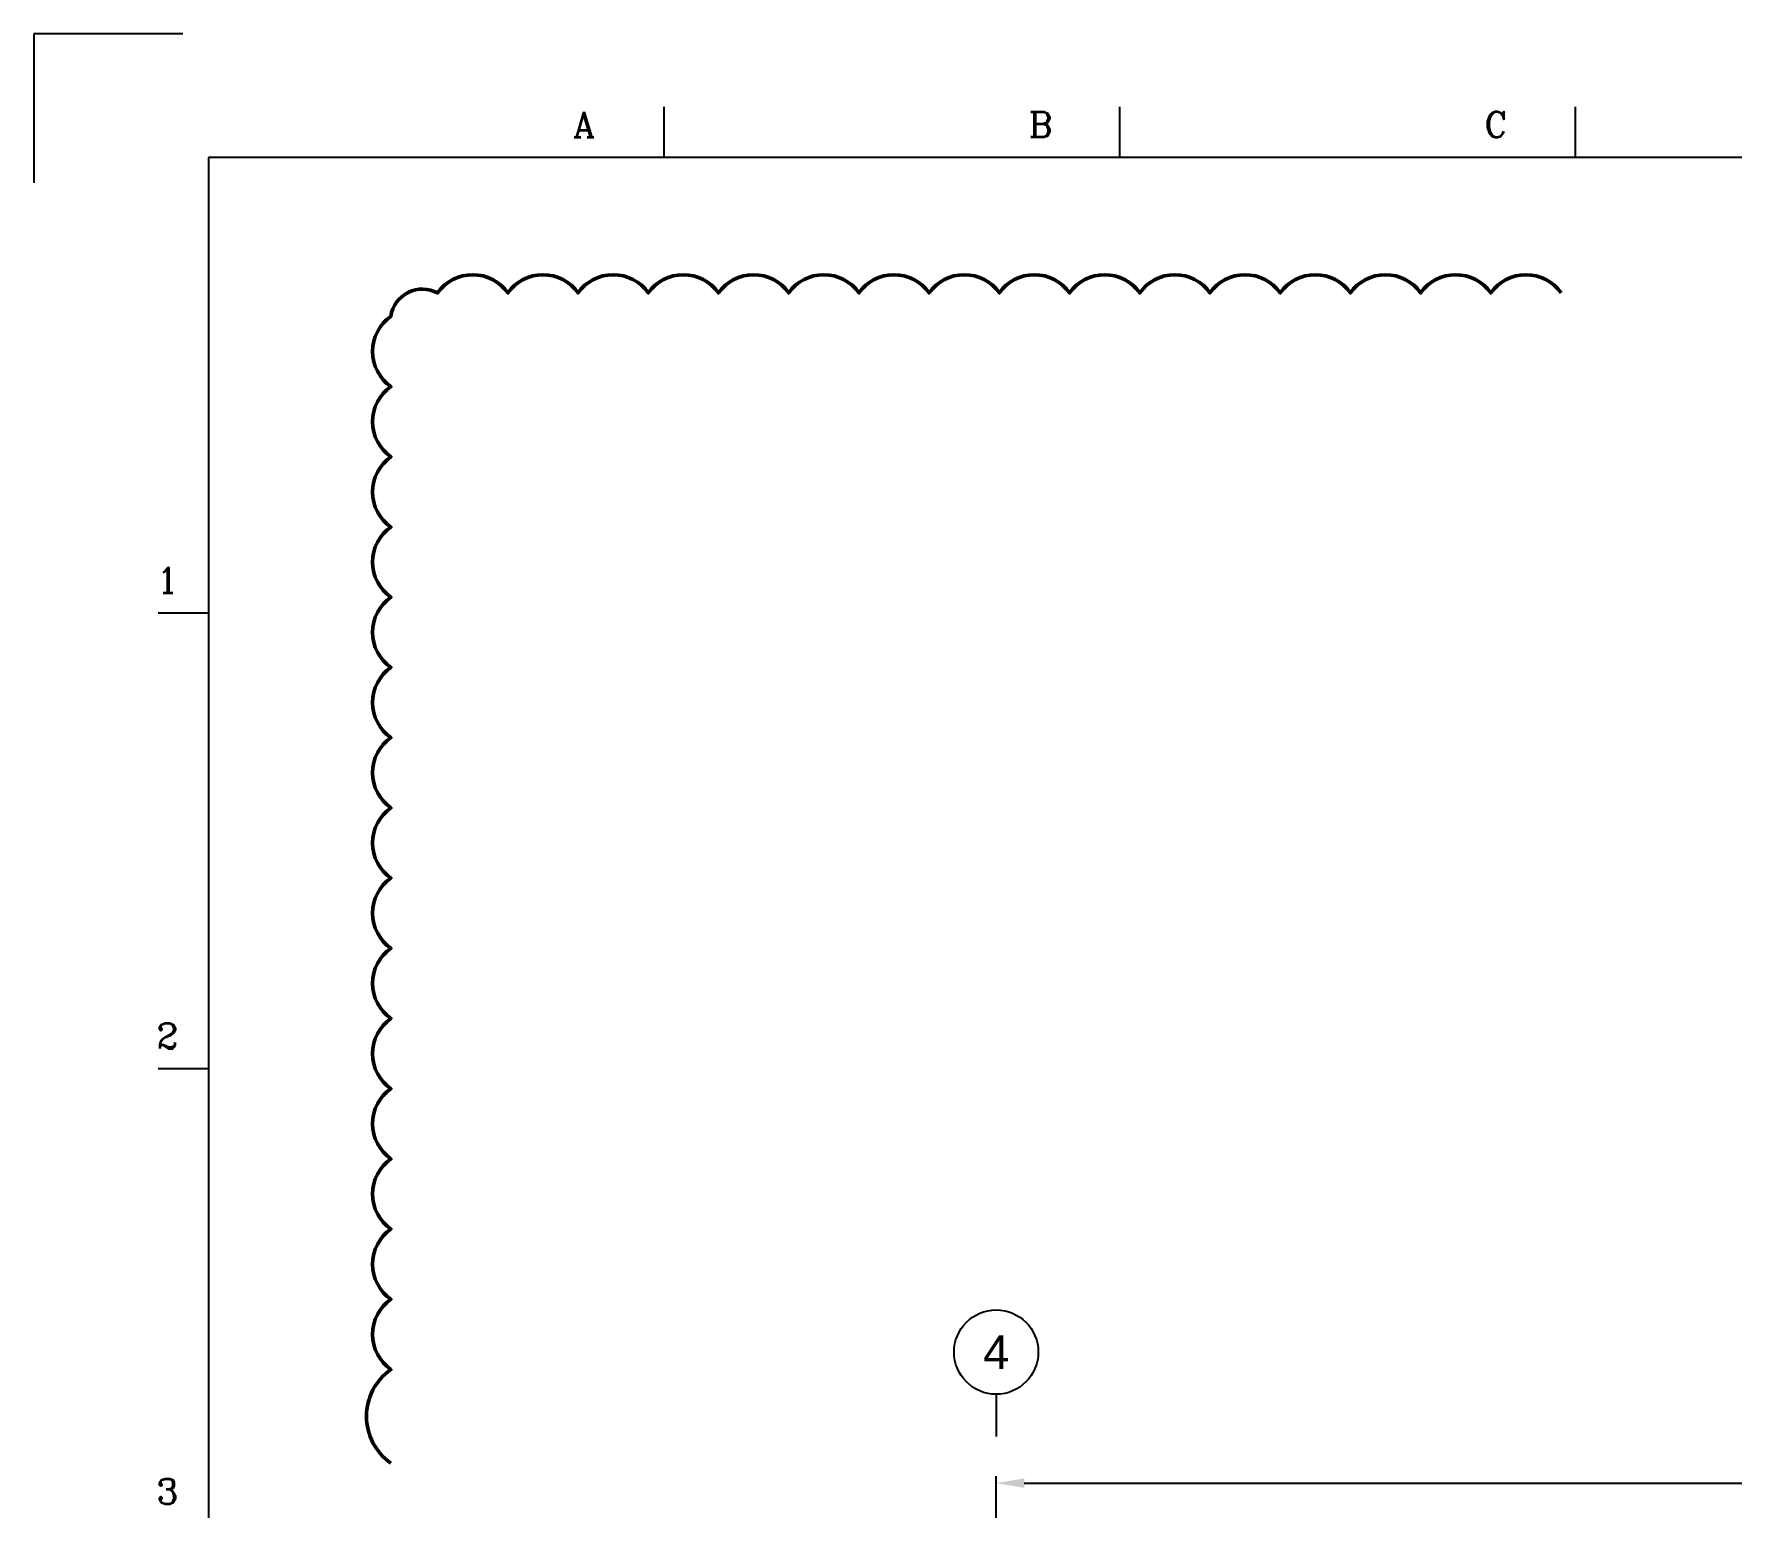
# Model space of a CAD drawing. Header units: millimetres. Extents: x 66027 to 360317, y -114806 to -64032.
# Drawn here: x 66027 to 80530, y -76621 to -64032 of the extents above; entities that cross this region are included whole.
import ezdxf
from ezdxf.enums import TextEntityAlignment as Align

# ---------------------------------------------------------------- set-up
doc = ezdxf.new("R2010")
doc.units = ezdxf.units.MM
doc.header["$LTSCALE"] = 140
doc.layers.get('Defpoints').update_dxf_attribs({"color": 175})
for name, color, linetype in [('1', 7, 'Continuous'), ('DIM', 1, 'Continuous'), ('DIM-SCALE', 7, 'Continuous'), ('TAN-TIT', 30, 'Continuous'), ('TEXT', 3, 'Continuous')]:
    doc.layers.add(name, color=color, linetype=linetype)
doc.layers.add('C_REV', color=4, linetype='Continuous', lineweight=50)
doc.styles.add('Arial', font='arial.ttf')
doc.styles.add('COM', font='COMPLEX', dxfattribs={"height": 5})
doc.dimstyles.new('일반도면_0050', dxfattribs={"dimtxt": 200, "dimasz": 200, "dimexe": 50, "dimexo": 250, "dimgap": 75, "dimtad": 1, "dimdec": 0, "dimzin": 0, "dimdsep": 46, "dimtxsty": 'Arial', "dimcen": -250, "dimclrd": 7, "dimclre": 7, "dimclrt": 2, "dimadec": 0, "dimazin": 0, "dimtfac": 1, "dimtdec": 0, "dimtix": 1, "dimtmove": 2, "dimatfit": 3, "dimfxl": 1, "dimtolj": 1, "dimtzin": 0, "dimarcsym": 0})

# ---------------------------------------------------------------- blocks, each defined once
blk = doc.blocks.new('BORDER')
at = {"layer": 'TAN-TIT', "linetype": 'Continuous'}
for p, q in [((4241, 168200), (0, 168200)), ((0, 168200), (0, 163959))]:
    blk.add_line(p, q, dxfattribs=at)
at = {"layer": 'TAN-TIT'}
for p, q in [((17955, 164680), (17955, 166122)), ((30934, 164680), (30934, 166122)), ((43912, 164680), (43912, 166122)), ((4977, 164680), (4977, 3520)), ((232823, 164680), (4977, 164680)), ((4977, 151701), (3534, 151701)), ((4977, 138723), (3534, 138723))]:
    blk.add_line(p, q, dxfattribs=at)
at = {"layer": 'TAN-TIT', "style": 'COM'}
for s, p in [('A', (15359, 165257)), ('B', (28338, 165257)), ('C', (41317, 165257))]:
    blk.add_text(s, height=721, dxfattribs=at).set_placement(p)
for s, p in [('1', (4111, 152278)), ('1', (4111, 152278)), ('2', (4111, 139300)), ('3', (4111, 126321))]:
    blk.add_text(s, height=721, dxfattribs=at).set_placement(p, align=Align.RIGHT)
blk = doc.blocks.new('*D159')
at = {"layer": 'Defpoints', "color": 0}
for p in [(89250, -76417), (74250, -79517), (89250, -79517)]:
    blk.add_point(p, dxfattribs=at)
at = {"layer": 'DIM-SCALE', "color": 7, "lineweight": -2}
for p, q in [((74250, -79217), (74250, -76357)), ((74490, -76417), (89010, -76417)), ((89250, -79217), (89250, -76357))]:
    blk.add_line(p, q, dxfattribs=at)
at = {"layer": 'DIM-SCALE', "color": 7}
for points in [[(74490, -76377), (74490, -76457), (74250, -76417)], [(89010, -76377), (89010, -76457), (89250, -76417)]]:
    blk.add_solid(points, dxfattribs=at)
at = {"layer": 'DIM-SCALE', "color": 2, "insert": (81750, -76205), "char_height": 240, "attachment_point": 5, "style": 'Arial'}
blk.add_mtext('\\A1;15000', dxfattribs=at)

msp = doc.modelspace()

# ---------------------------------------------------------------- linework, layer by layer
at = {"layer": 'C_REV'}
msp.add_lwpolyline([(79077.3, -66245.9, 0.5205671), (78477.3, -66245.9, 0.5205671), (77877.3, -66245.9, 0.5205671), (77277.3, -66245.9, 0.5205671), (76677.3, -66245.9, 0.5205671), (76077.3, -66245.9, 0.5205671), (75477.3, -66245.9, 0.5205671), (74877.3, -66245.9, 0.5205671), (74277.3, -66245.9, 0.5205671), (73677.3, -66245.9, 0.5205671), (73077.3, -66245.9, 0.5205671), (72477.3, -66245.9, 0.5205671), (71877.3, -66245.9, 0.5205671), (71277.3, -66245.9, 0.5205671), (70677.3, -66245.9, 0.5205671), (70077.3, -66245.9, 0.5205671), (69477.3, -66245.9, 0.5205671), (69077.3, -66445.9, 0.5205671), (69077.3, -67045.9, 0.5205671), (69077.3, -67645.9, 0.5205671), (69077.3, -68245.9, 0.5205671), (69077.3, -68845.9, 0.5205671), (69077.3, -69445.9, 0.5205671), (69077.3, -70045.9, 0.5205671), (69077.3, -70645.9, 0.5205671), (69077.3, -71245.9, 0.5205671), (69077.3, -71845.9, 0.5205671), (69077.3, -72445.9, 0.5205671), (69077.3, -73045.9, 0.5205671), (69077.3, -73645.9, 0.5205671), (69077.3, -74245.9, 0.5205671), (69077.3, -74845.9, 0.5205671), (69077.3, -75445.9, 0.5205671), (69077.3, -76245.9, 0.5205671)], format="xyb", dxfattribs=at)
at = {"layer": 'DIM'}
msp.add_line((74250.3, -75657.2), (74250.3, -76017.2), dxfattribs=at)
msp.add_circle((74250.3, -75297.2), 360, dxfattribs=at)

# ---------------------------------------------------------------- block references
at = {"layer": '1', "xscale": 0.3, "yscale": 0.3, "zscale": 0.3}
msp.add_blockref('BORDER', (66027.4, -114492.2), dxfattribs=at)

# ---------------------------------------------------------------- texts
at = {"layer": 'TEXT', "color": 3, "linetype": 'Continuous', "style": 'Arial'}
msp.add_text('4', height=288, dxfattribs=at).set_placement((74250.3, -75297.2), align=Align.MIDDLE)

# ---------------------------------------------------------------- dimensions: what is measured, and where the dimension line sits
at = {"layer": 'DIM-SCALE'}
dim = msp.add_linear_dim(base=(89250.3, -76417.2), p1=(74250.3, -79517.1), p2=(89250.3, -79517.1), dimstyle='일반도면_0050', override={"dimscale": 1.2}, dxfattribs=at)
dim.commit()
dim.dimension.update_dxf_attribs({"geometry": '*D159', "text_midpoint": (81750.3, -76204.6)})

doc.saveas('drawing.dxf')
